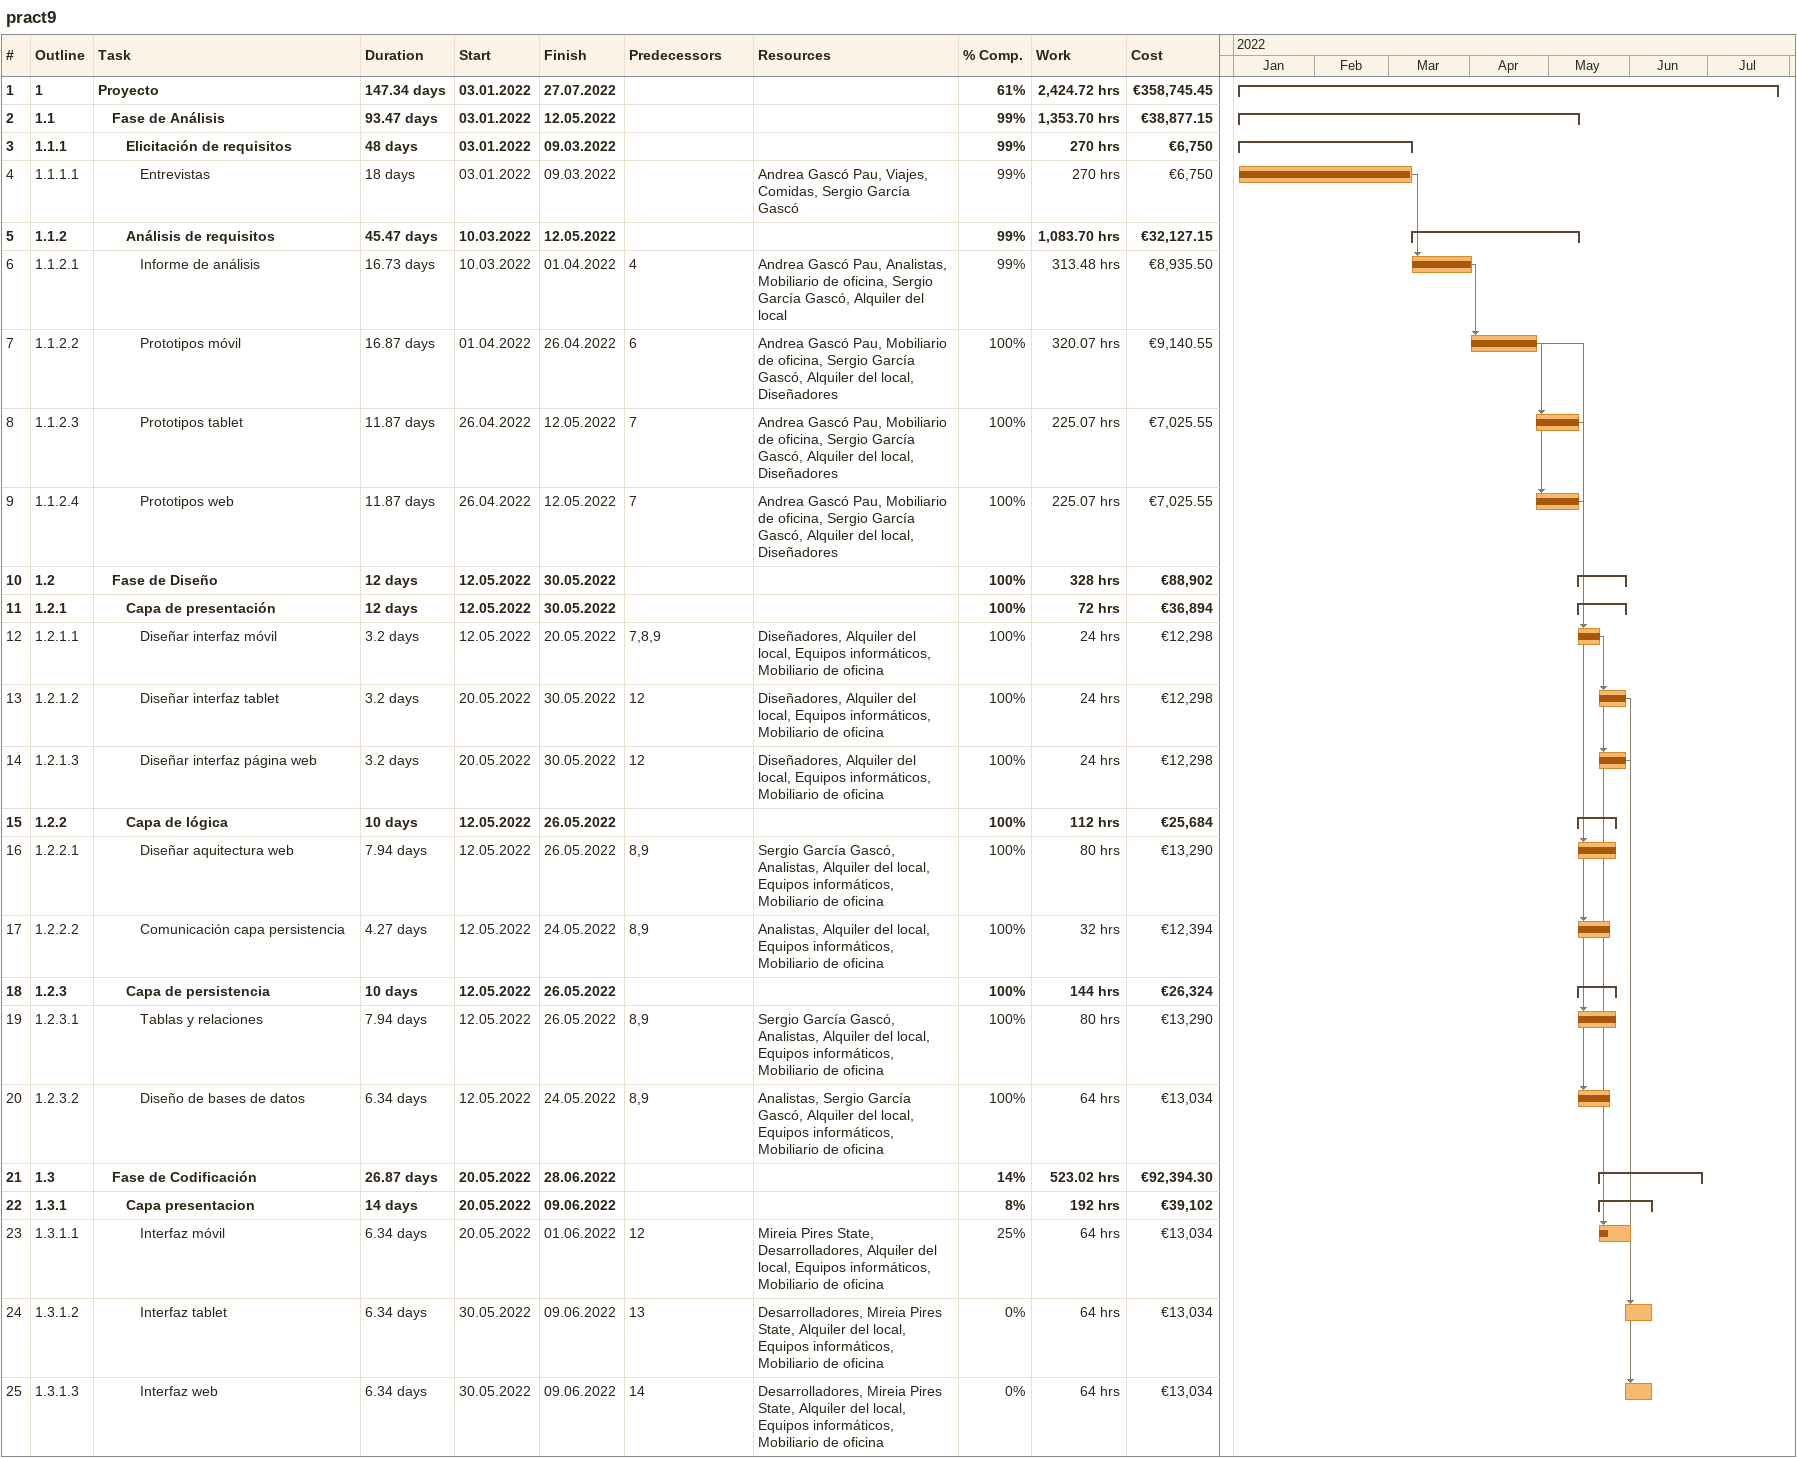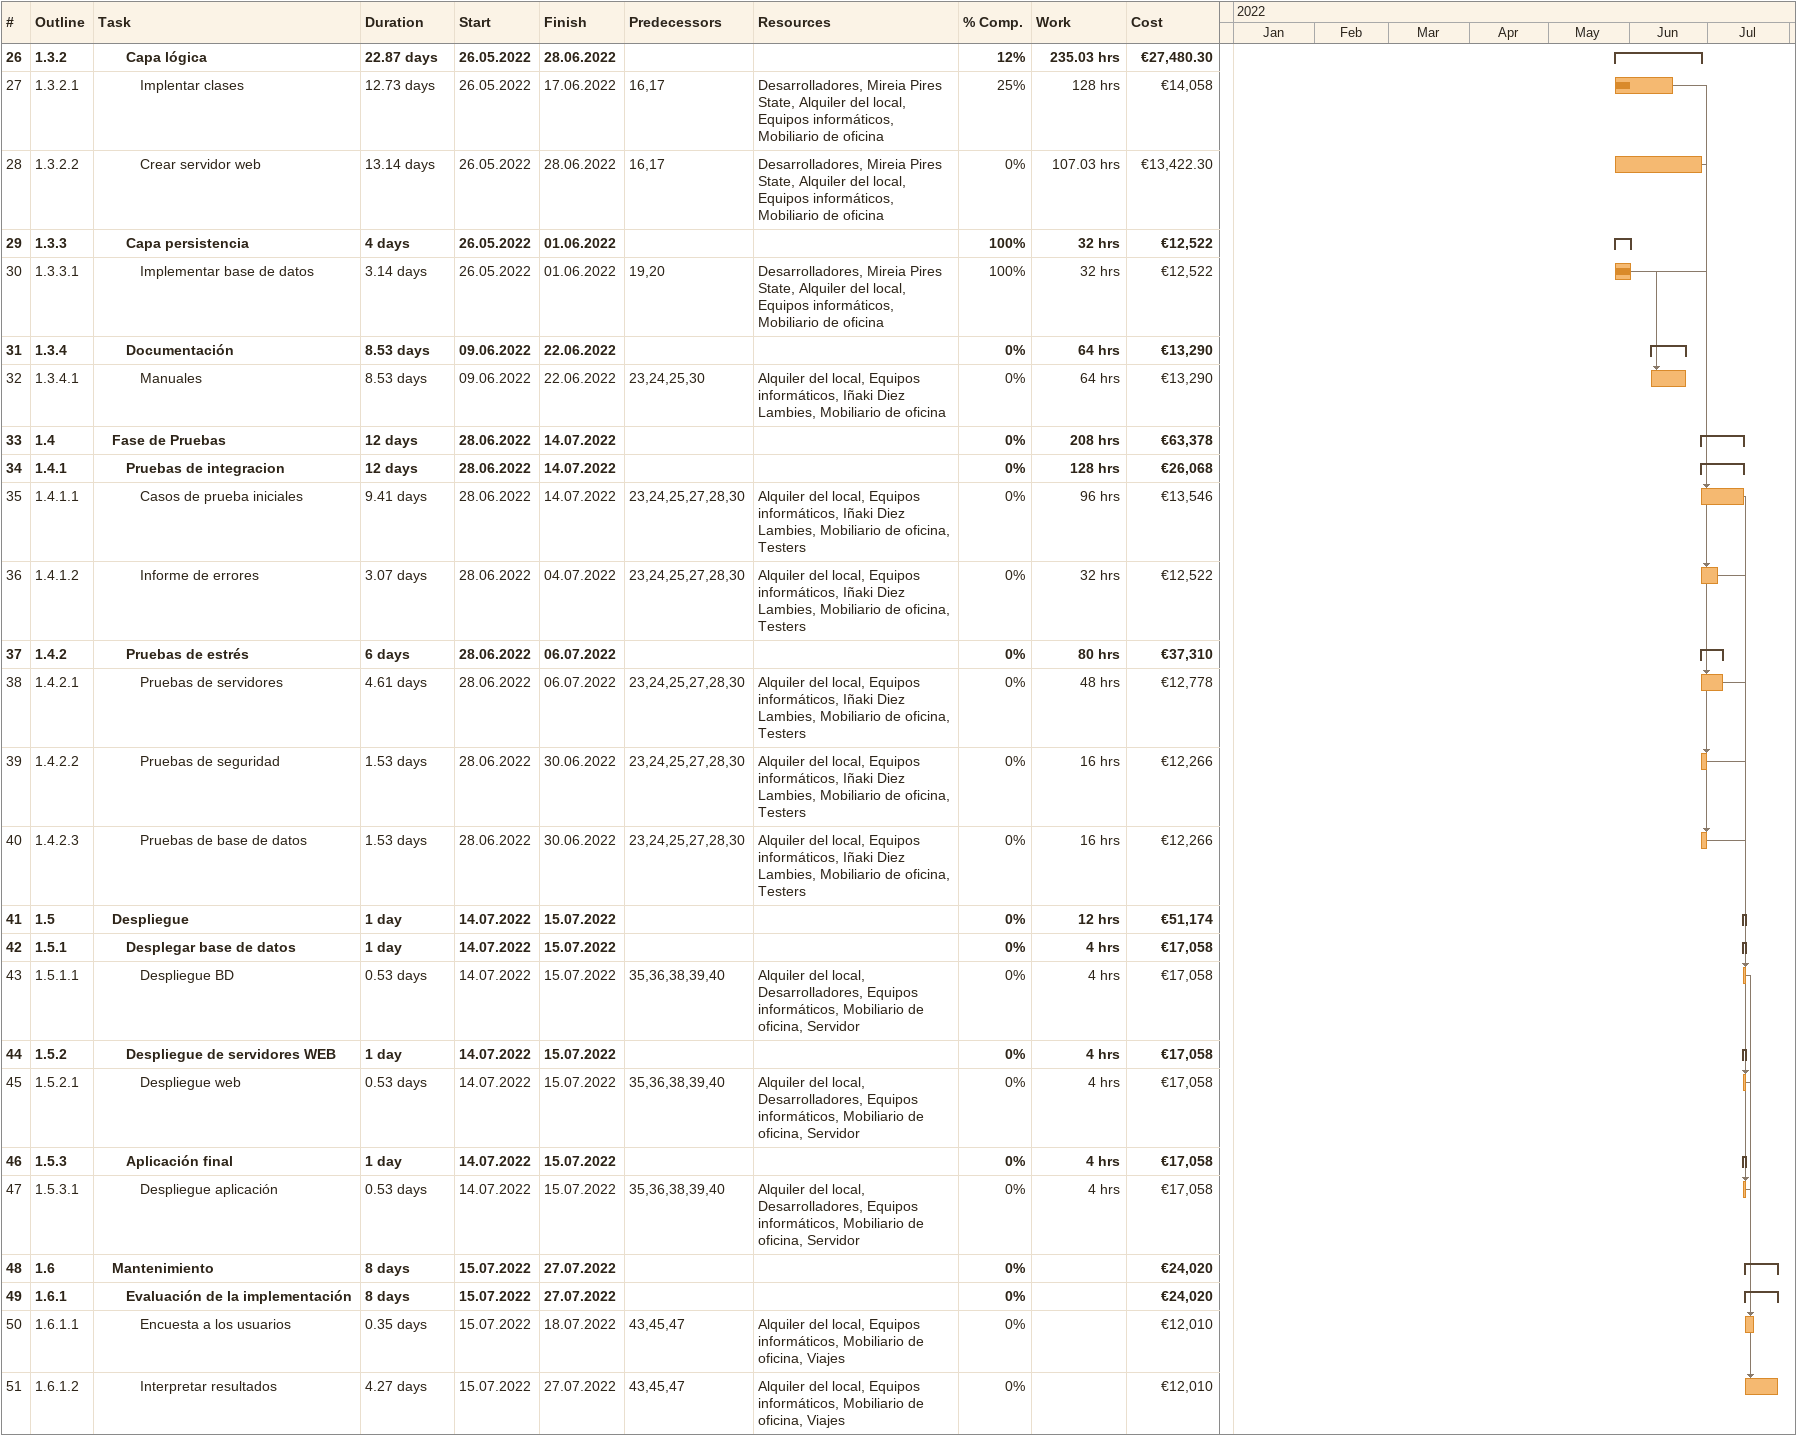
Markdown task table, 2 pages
pract9

| ID | WBS | Task | Duration | Start | Finish | Predecessors | Resources | % complete | Work (h) | Cost (€) |
|---|---|---|---|---|---|---|---|---|---|---|
| 1 | 1 | **Proyecto** | 147.34d | 2022-01-03 | 2022-07-27 |  |  | 61 | 2424.72 | 358745.45 |
| 2 | 1.1 | **Fase de Análisis** | 93.47d | 2022-01-03 | 2022-05-12 |  |  | 99 | 1353.70 | 38877.15 |
| 3 | 1.1.1 | **Elicitación de requisitos** | 48d | 2022-01-03 | 2022-03-09 |  |  | 99 | 270 | 6750 |
| 4 | 1.1.1.1 | Entrevistas | 18d | 2022-01-03 | 2022-03-09 |  | Andrea Gascó Pau, Viajes, Comidas, Sergio García Gascó | 99 | 270 | 6750 |
| 5 | 1.1.2 | **Análisis de requisitos** | 45.47d | 2022-03-10 | 2022-05-12 |  |  | 99 | 1083.70 | 32127.15 |
| 6 | 1.1.2.1 | Informe de análisis | 16.73d | 2022-03-10 | 2022-04-01 | 4 | Andrea Gascó Pau, Analistas, Mobiliario de oficina, Sergio García Gascó, Alquiler del local | 99 | 313.48 | 8935.50 |
| 7 | 1.1.2.2 | Prototipos móvil | 16.87d | 2022-04-01 | 2022-04-26 | 6 | Andrea Gascó Pau, Mobiliario de oficina, Sergio García Gascó, Alquiler del local, Diseñadores | 100 | 320.07 | 9140.55 |
| 8 | 1.1.2.3 | Prototipos tablet | 11.87d | 2022-04-26 | 2022-05-12 | 7 | Andrea Gascó Pau, Mobiliario de oficina, Sergio García Gascó, Alquiler del local, Diseñadores | 100 | 225.07 | 7025.55 |
| 9 | 1.1.2.4 | Prototipos web | 11.87d | 2022-04-26 | 2022-05-12 | 7 | Andrea Gascó Pau, Mobiliario de oficina, Sergio García Gascó, Alquiler del local, Diseñadores | 100 | 225.07 | 7025.55 |
| 10 | 1.2 | **Fase de Diseño** | 12d | 2022-05-12 | 2022-05-30 |  |  | 100 | 328 | 88902 |
| 11 | 1.2.1 | **Capa de presentación** | 12d | 2022-05-12 | 2022-05-30 |  |  | 100 | 72 | 36894 |
| 12 | 1.2.1.1 | Diseñar interfaz móvil | 3.2d | 2022-05-12 | 2022-05-20 | 7, 8, 9 | Diseñadores, Alquiler del local, Equipos informáticos, Mobiliario de oficina | 100 | 24 | 12298 |
| 13 | 1.2.1.2 | Diseñar interfaz tablet | 3.2d | 2022-05-20 | 2022-05-30 | 12 | Diseñadores, Alquiler del local, Equipos informáticos, Mobiliario de oficina | 100 | 24 | 12298 |
| 14 | 1.2.1.3 | Diseñar interfaz página web | 3.2d | 2022-05-20 | 2022-05-30 | 12 | Diseñadores, Alquiler del local, Equipos informáticos, Mobiliario de oficina | 100 | 24 | 12298 |
| 15 | 1.2.2 | **Capa de lógica** | 10d | 2022-05-12 | 2022-05-26 |  |  | 100 | 112 | 25684 |
| 16 | 1.2.2.1 | Diseñar aquitectura web | 7.94d | 2022-05-12 | 2022-05-26 | 8, 9 | Sergio García Gascó, Analistas, Alquiler del local, Equipos informáticos, Mobiliario de oficina | 100 | 80 | 13290 |
| 17 | 1.2.2.2 | Comunicación capa persistencia | 4.27d | 2022-05-12 | 2022-05-24 | 8, 9 | Analistas, Alquiler del local, Equipos informáticos, Mobiliario de oficina | 100 | 32 | 12394 |
| 18 | 1.2.3 | **Capa de persistencia** | 10d | 2022-05-12 | 2022-05-26 |  |  | 100 | 144 | 26324 |
| 19 | 1.2.3.1 | Tablas y relaciones | 7.94d | 2022-05-12 | 2022-05-26 | 8, 9 | Sergio García Gascó, Analistas, Alquiler del local, Equipos informáticos, Mobiliario de oficina | 100 | 80 | 13290 |
| 20 | 1.2.3.2 | Diseño de bases de datos | 6.34d | 2022-05-12 | 2022-05-24 | 8, 9 | Analistas, Sergio García Gascó, Alquiler del local, Equipos informáticos, Mobiliario de oficina | 100 | 64 | 13034 |
| 21 | 1.3 | **Fase de Codificación** | 26.87d | 2022-05-20 | 2022-06-28 |  |  | 14 | 523.02 | 92394.30 |
| 22 | 1.3.1 | **Capa presentacion** | 14d | 2022-05-20 | 2022-06-09 |  |  | 8 | 192 | 39102 |
| 23 | 1.3.1.1 | Interfaz móvil | 6.34d | 2022-05-20 | 2022-06-01 | 12 | Mireia Pires State, Desarrolladores, Alquiler del local, Equipos informáticos, Mobiliario de oficina | 25 | 64 | 13034 |
| 24 | 1.3.1.2 | Interfaz tablet | 6.34d | 2022-05-30 | 2022-06-09 | 13 | Desarrolladores, Mireia Pires State, Alquiler del local, Equipos informáticos, Mobiliario de oficina | 0 | 64 | 13034 |
| 25 | 1.3.1.3 | Interfaz web | 6.34d | 2022-05-30 | 2022-06-09 | 14 | Desarrolladores, Mireia Pires State, Alquiler del local, Equipos informáticos, Mobiliario de oficina | 0 | 64 | 13034 |
| 26 | 1.3.2 | **Capa lógica** | 22.87d | 2022-05-26 | 2022-06-28 |  |  | 12 | 235.03 | 27480.30 |
| 27 | 1.3.2.1 | Implentar clases | 12.73d | 2022-05-26 | 2022-06-17 | 16, 17 | Desarrolladores, Mireia Pires State, Alquiler del local, Equipos informáticos, Mobiliario de oficina | 25 | 128 | 14058 |
| 28 | 1.3.2.2 | Crear servidor web | 13.14d | 2022-05-26 | 2022-06-28 | 16, 17 | Desarrolladores, Mireia Pires State, Alquiler del local, Equipos informáticos, Mobiliario de oficina | 0 | 107.03 | 13422.30 |
| 29 | 1.3.3 | **Capa persistencia** | 4d | 2022-05-26 | 2022-06-01 |  |  | 100 | 32 | 12522 |
| 30 | 1.3.3.1 | Implementar base de datos | 3.14d | 2022-05-26 | 2022-06-01 | 19, 20 | Desarrolladores, Mireia Pires State, Alquiler del local, Equipos informáticos, Mobiliario de oficina | 100 | 32 | 12522 |
| 31 | 1.3.4 | **Documentación** | 8.53d | 2022-06-09 | 2022-06-22 |  |  | 0 | 64 | 13290 |
| 32 | 1.3.4.1 | Manuales | 8.53d | 2022-06-09 | 2022-06-22 | 23, 24, 25, 30 | Alquiler del local, Equipos informáticos, Iñaki Diez Lambies, Mobiliario de oficina | 0 | 64 | 13290 |
| 33 | 1.4 | **Fase de Pruebas** | 12d | 2022-06-28 | 2022-07-14 |  |  | 0 | 208 | 63378 |
| 34 | 1.4.1 | **Pruebas de integracion** | 12d | 2022-06-28 | 2022-07-14 |  |  | 0 | 128 | 26068 |
| 35 | 1.4.1.1 | Casos de prueba iniciales | 9.41d | 2022-06-28 | 2022-07-14 | 23, 24, 25, 27, 28, 30 | Alquiler del local, Equipos informáticos, Iñaki Diez Lambies, Mobiliario de oficina, Testers | 0 | 96 | 13546 |
| 36 | 1.4.1.2 | Informe de errores | 3.07d | 2022-06-28 | 2022-07-04 | 23, 24, 25, 27, 28, 30 | Alquiler del local, Equipos informáticos, Iñaki Diez Lambies, Mobiliario de oficina, Testers | 0 | 32 | 12522 |
| 37 | 1.4.2 | **Pruebas de estrés** | 6d | 2022-06-28 | 2022-07-06 |  |  | 0 | 80 | 37310 |
| 38 | 1.4.2.1 | Pruebas de servidores | 4.61d | 2022-06-28 | 2022-07-06 | 23, 24, 25, 27, 28, 30 | Alquiler del local, Equipos informáticos, Iñaki Diez Lambies, Mobiliario de oficina, Testers | 0 | 48 | 12778 |
| 39 | 1.4.2.2 | Pruebas de seguridad | 1.53d | 2022-06-28 | 2022-06-30 | 23, 24, 25, 27, 28, 30 | Alquiler del local, Equipos informáticos, Iñaki Diez Lambies, Mobiliario de oficina, Testers | 0 | 16 | 12266 |
| 40 | 1.4.2.3 | Pruebas de base de datos | 1.53d | 2022-06-28 | 2022-06-30 | 23, 24, 25, 27, 28, 30 | Alquiler del local, Equipos informáticos, Iñaki Diez Lambies, Mobiliario de oficina, Testers | 0 | 16 | 12266 |
| 41 | 1.5 | **Despliegue** | 1d | 2022-07-14 | 2022-07-15 |  |  | 0 | 12 | 51174 |
| 42 | 1.5.1 | **Desplegar base de datos** | 1d | 2022-07-14 | 2022-07-15 |  |  | 0 | 4 | 17058 |
| 43 | 1.5.1.1 | Despliegue BD | 0.53d | 2022-07-14 | 2022-07-15 | 35, 36, 38, 39, 40 | Alquiler del local, Desarrolladores, Equipos informáticos, Mobiliario de oficina, Servidor | 0 | 4 | 17058 |
| 44 | 1.5.2 | **Despliegue de servidores WEB** | 1d | 2022-07-14 | 2022-07-15 |  |  | 0 | 4 | 17058 |
| 45 | 1.5.2.1 | Despliegue web | 0.53d | 2022-07-14 | 2022-07-15 | 35, 36, 38, 39, 40 | Alquiler del local, Desarrolladores, Equipos informáticos, Mobiliario de oficina, Servidor | 0 | 4 | 17058 |
| 46 | 1.5.3 | **Aplicación final** | 1d | 2022-07-14 | 2022-07-15 |  |  | 0 | 4 | 17058 |
| 47 | 1.5.3.1 | Despliegue aplicación | 0.53d | 2022-07-14 | 2022-07-15 | 35, 36, 38, 39, 40 | Alquiler del local, Desarrolladores, Equipos informáticos, Mobiliario de oficina, Servidor | 0 | 4 | 17058 |
| 48 | 1.6 | **Mantenimiento** | 8d | 2022-07-15 | 2022-07-27 |  |  | 0 |  | 24020 |
| 49 | 1.6.1 | **Evaluación de la implementación** | 8d | 2022-07-15 | 2022-07-27 |  |  | 0 |  | 24020 |
| 50 | 1.6.1.1 | Encuesta a los usuarios | 0.35d | 2022-07-15 | 2022-07-18 | 43, 45, 47 | Alquiler del local, Equipos informáticos, Mobiliario de oficina, Viajes | 0 |  | 12010 |
| 51 | 1.6.1.2 | Interpretar resultados | 4.27d | 2022-07-15 | 2022-07-27 | 43, 45, 47 | Alquiler del local, Equipos informáticos, Mobiliario de oficina, Viajes | 0 |  | 12010 |
